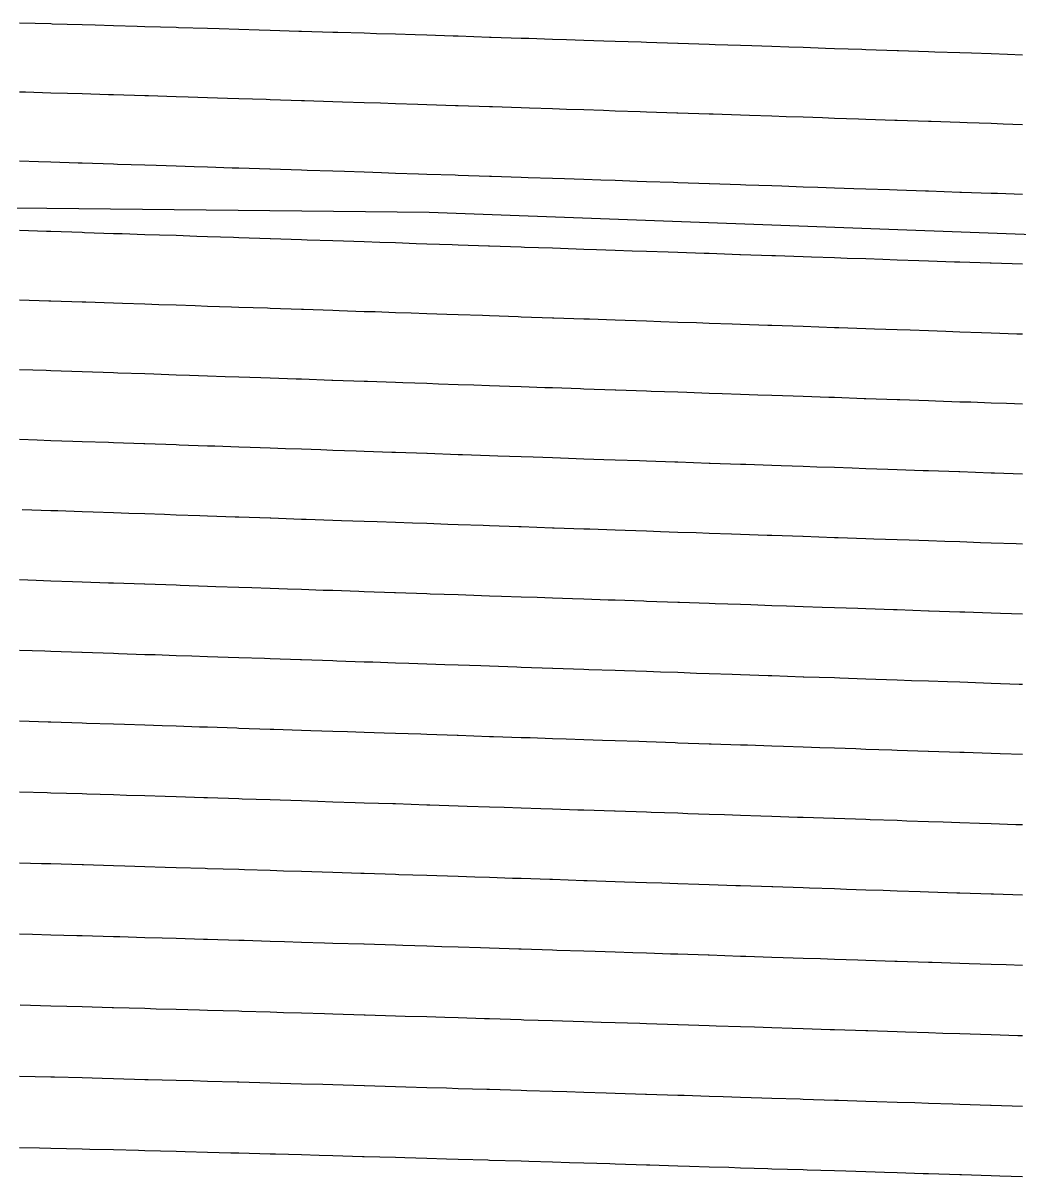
# Model space of a CAD drawing. Header units: metres. Extents: x 0 to 7092, y 40 to 458.
# Drawn here: x 2109.6 to 2210.1, y 42.9 to 159.3 of the extents above; entities that cross this region are included whole.
import ezdxf

# ---------------------------------------------------------------- set-up
doc = ezdxf.new("R2010")
doc.units = ezdxf.units.M

msp = doc.modelspace()

# ---------------------------------------------------------------- linework, layer by layer
at = {"color": 1}
msp.add_lwpolyline([(2089.5, 140.85), (2150.57, 140.21), (2150.57, 140.21), (2150.57, 140.21), (2150.57, 140.21), (2150.57, 140.21), (2150.57, 140.21), (2150.57, 140.21), (2211.47, 137.94)], dxfattribs=at)
at = {"layer": 'Contour_Level_10'}
msp.add_lwpolyline([(2210.42, 120.84), (2208.79, 120.89), (2207.26, 120.94), (2205.21, 121.02), (2204.1, 121.05), (2201.62, 121.14), (2200.94, 121.16), (2198.04, 121.26), (2197.78, 121.27), (2194.62, 121.38), (2194.45, 121.38), (2191.45, 121.49), (2190.87, 121.51), (2188.29, 121.6), (2187.29, 121.63), (2185.13, 121.7), (2183.71, 121.75), (2181.97, 121.81), (2180.13, 121.88), (2178.81, 121.92), (2176.55, 122), (2175.65, 122.03), (2172.97, 122.12), (2172.48, 122.14), (2169.39, 122.25), (2169.32, 122.25), (2166.16, 122.36), (2165.82, 122.37), (2163, 122.47), (2162.24, 122.49), (2159.84, 122.58), (2158.66, 122.62), (2156.67, 122.68), (2155.08, 122.74), (2153.51, 122.79), (2151.5, 122.86), (2150.35, 122.9), (2147.92, 122.98), (2147.19, 123.01), (2144.34, 123.11), (2144.03, 123.12), (2140.87, 123.23), (2140.76, 123.23), (2137.7, 123.34), (2137.17, 123.35), (2134.54, 123.44), (2133.58, 123.48), (2131.38, 123.55), (2129.99, 123.6), (2128.22, 123.66), (2126.39, 123.72), (2125.06, 123.77), (2122.79, 123.85), (2121.9, 123.88), (2119.18, 123.97), (2118.73, 123.99), (2115.57, 124.09), (2115.56, 124.09), (2112.41, 124.2), (2111.93, 124.22), (2109.25, 124.31)], dxfattribs=at)
at = {"layer": 'Contour_Level_11'}
msp.add_lwpolyline([(2210.42, 113.78), (2207.57, 113.87), (2207.26, 113.88), (2204.1, 113.99), (2203.98, 114), (2200.94, 114.1), (2200.4, 114.12), (2197.78, 114.21), (2196.82, 114.24), (2194.62, 114.32), (2193.24, 114.37), (2191.45, 114.43), (2189.66, 114.49), (2188.29, 114.54), (2186.08, 114.61), (2185.13, 114.65), (2182.5, 114.74), (2181.97, 114.75), (2178.92, 114.86), (2178.81, 114.86), (2175.65, 114.97), (2175.35, 114.98), (2172.48, 115.08), (2171.78, 115.11), (2169.32, 115.19), (2168.2, 115.23), (2166.16, 115.3), (2164.63, 115.35), (2163, 115.41), (2161.06, 115.47), (2159.84, 115.52), (2157.49, 115.6), (2156.67, 115.63), (2153.92, 115.72), (2153.51, 115.73), (2150.36, 115.84), (2150.35, 115.84), (2147.19, 115.95), (2146.79, 115.97), (2144.03, 116.06), (2143.22, 116.09), (2140.87, 116.17), (2139.65, 116.21), (2137.7, 116.28), (2136.08, 116.34), (2134.54, 116.39), (2132.51, 116.46), (2131.38, 116.5), (2128.94, 116.58), (2128.22, 116.61), (2125.37, 116.71), (2125.06, 116.72), (2121.9, 116.83), (2121.79, 116.83), (2118.73, 116.93), (2118.22, 116.95), (2115.57, 117.04), (2114.63, 117.08), (2112.41, 117.15), (2111.04, 117.2), (2109.25, 117.26)], dxfattribs=at)
at = {"layer": 'Contour_Level_12'}
msp.add_lwpolyline([(2210.42, 106.71), (2209.77, 106.73), (2207.26, 106.82), (2206.17, 106.86), (2204.1, 106.93), (2202.58, 106.98), (2200.94, 107.04), (2198.99, 107.1), (2197.78, 107.14), (2195.41, 107.23), (2194.62, 107.25), (2191.82, 107.35), (2191.45, 107.36), (2188.29, 107.47), (2188.24, 107.47), (2185.13, 107.58), (2184.65, 107.59), (2181.97, 107.69), (2181.07, 107.72), (2178.81, 107.8), (2177.49, 107.84), (2175.65, 107.9), (2173.91, 107.96), (2172.48, 108.01), (2170.33, 108.09), (2169.32, 108.12), (2166.76, 108.21), (2166.16, 108.23), (2163.18, 108.33), (2163, 108.34), (2159.84, 108.45), (2159.61, 108.46), (2156.67, 108.56), (2156.03, 108.58), (2153.51, 108.67), (2152.46, 108.7), (2150.35, 108.78), (2148.89, 108.83), (2147.19, 108.88), (2145.31, 108.95), (2144.03, 108.99), (2141.74, 109.07), (2140.87, 109.1), (2138.17, 109.2), (2137.7, 109.21), (2134.6, 109.32), (2134.54, 109.32), (2131.38, 109.43), (2131.02, 109.44), (2128.22, 109.54), (2127.45, 109.56), (2125.06, 109.65), (2123.87, 109.69), (2121.9, 109.76), (2120.29, 109.81), (2118.73, 109.86), (2116.7, 109.93), (2115.57, 109.97), (2113.11, 110.06), (2112.41, 110.08), (2109.52, 110.18)], dxfattribs=at)
at = {"layer": 'Contour_Level_13'}
msp.add_lwpolyline([(2210.42, 99.64), (2208.2, 99.71), (2207.26, 99.75), (2204.6, 99.84), (2204.1, 99.85), (2201, 99.96), (2200.94, 99.96), (2197.78, 100.07), (2197.4, 100.08), (2194.62, 100.18), (2193.8, 100.21), (2191.45, 100.29), (2190.2, 100.33), (2188.29, 100.4), (2186.6, 100.45), (2185.13, 100.5), (2183.01, 100.58), (2181.97, 100.61), (2179.41, 100.7), (2178.81, 100.72), (2175.82, 100.82), (2175.65, 100.83), (2172.48, 100.94), (2172.23, 100.95), (2169.32, 101.05), (2168.63, 101.07), (2166.16, 101.15), (2165.04, 101.19), (2163, 101.26), (2161.45, 101.32), (2159.84, 101.37), (2157.86, 101.44), (2156.67, 101.48), (2154.26, 101.56), (2153.51, 101.59), (2150.67, 101.68), (2150.35, 101.7), (2147.19, 101.8), (2147.08, 101.81), (2144.03, 101.91), (2143.48, 101.93), (2140.87, 102.02), (2139.88, 102.05), (2137.7, 102.13), (2136.28, 102.18), (2134.54, 102.24), (2132.68, 102.3), (2131.38, 102.34), (2129.07, 102.42), (2128.22, 102.45), (2125.46, 102.55), (2125.06, 102.56), (2121.9, 102.67), (2121.85, 102.67), (2118.73, 102.78), (2118.22, 102.79), (2115.57, 102.88), (2114.59, 102.92), (2112.41, 102.99), (2110.94, 103.04), (2109.25, 103.1)], dxfattribs=at)
at = {"layer": 'Contour_Level_14'}
msp.add_lwpolyline([(2210.42, 92.56), (2210.08, 92.57), (2207.26, 92.67), (2206.46, 92.7), (2204.1, 92.78), (2202.84, 92.82), (2200.94, 92.88), (2199.22, 92.94), (2197.78, 92.99), (2195.6, 93.07), (2194.62, 93.1), (2191.98, 93.19), (2191.45, 93.21), (2188.37, 93.31), (2188.29, 93.31), (2185.13, 93.42), (2184.75, 93.44), (2181.97, 93.53), (2181.13, 93.56), (2178.81, 93.64), (2177.52, 93.68), (2175.65, 93.75), (2173.9, 93.8), (2172.48, 93.85), (2170.28, 93.93), (2169.32, 93.96), (2166.66, 94.05), (2166.16, 94.07), (2163.04, 94.17), (2163, 94.18), (2159.84, 94.28), (2159.42, 94.3), (2156.67, 94.39), (2155.79, 94.42), (2153.51, 94.5), (2152.16, 94.54), (2150.35, 94.61), (2148.53, 94.67), (2147.19, 94.71), (2144.9, 94.79), (2144.03, 94.82), (2141.26, 94.91), (2140.87, 94.93), (2137.7, 95.03), (2137.61, 95.04), (2134.54, 95.14), (2133.96, 95.16), (2131.38, 95.25), (2130.3, 95.28), (2128.22, 95.35), (2126.63, 95.41), (2125.06, 95.46), (2122.95, 95.53), (2121.9, 95.56), (2119.25, 95.65), (2118.73, 95.67), (2115.57, 95.77), (2115.54, 95.77), (2112.41, 95.88), (2111.8, 95.9), (2109.25, 95.98)], dxfattribs=at)
at = {"layer": 'Contour_Level_15'}
msp.add_lwpolyline([(2210.42, 85.48), (2208.16, 85.56), (2207.26, 85.59), (2204.52, 85.68), (2204.1, 85.69), (2200.94, 85.8), (2200.88, 85.8), (2197.78, 85.91), (2197.24, 85.92), (2194.62, 86.01), (2193.6, 86.05), (2191.45, 86.12), (2189.96, 86.17), (2188.29, 86.23), (2186.31, 86.29), (2185.13, 86.33), (2182.67, 86.42), (2181.97, 86.44), (2179.02, 86.54), (2178.81, 86.55), (2175.65, 86.65), (2175.37, 86.66), (2172.48, 86.76), (2171.72, 86.79), (2169.32, 86.87), (2168.06, 86.91), (2166.16, 86.97), (2164.4, 87.03), (2163, 87.08), (2160.74, 87.16), (2159.84, 87.19), (2157.07, 87.28), (2156.67, 87.29), (2153.51, 87.4), (2153.4, 87.4), (2150.35, 87.5), (2149.72, 87.53), (2147.19, 87.61), (2146.03, 87.65), (2144.03, 87.72), (2142.33, 87.77), (2140.87, 87.82), (2138.62, 87.89), (2137.7, 87.93), (2134.9, 88.02), (2134.54, 88.03), (2131.38, 88.13), (2131.17, 88.14), (2128.22, 88.24), (2127.41, 88.26), (2125.06, 88.34), (2123.64, 88.39), (2121.9, 88.44), (2119.84, 88.51), (2118.73, 88.55), (2116.01, 88.63), (2115.57, 88.65), (2112.41, 88.75), (2112.15, 88.76), (2109.25, 88.85)], dxfattribs=at)
at = {"layer": 'Contour_Level_16'}
msp.add_lwpolyline([(2210.42, 78.39), (2209.73, 78.41), (2207.26, 78.5), (2206.07, 78.54), (2204.1, 78.6), (2202.4, 78.66), (2200.94, 78.71), (2198.73, 78.78), (2197.78, 78.82), (2195.06, 78.91), (2194.62, 78.92), (2191.45, 79.03), (2191.38, 79.03), (2188.29, 79.13), (2187.7, 79.15), (2185.13, 79.24), (2184.02, 79.28), (2181.97, 79.34), (2180.34, 79.4), (2178.81, 79.45), (2176.65, 79.52), (2175.65, 79.56), (2172.96, 79.65), (2172.48, 79.66), (2169.32, 79.77), (2169.26, 79.77), (2166.16, 79.87), (2165.55, 79.89), (2163, 79.98), (2161.84, 80.02), (2159.84, 80.08), (2158.12, 80.14), (2156.67, 80.19), (2154.39, 80.26), (2153.51, 80.29), (2150.65, 80.38), (2150.35, 80.39), (2147.19, 80.5), (2146.89, 80.51), (2144.03, 80.6), (2143.12, 80.63), (2140.87, 80.7), (2139.34, 80.75), (2137.7, 80.81), (2135.53, 80.88), (2134.54, 80.91), (2131.7, 81), (2131.38, 81.01), (2128.22, 81.11), (2127.85, 81.12), (2125.06, 81.21), (2123.96, 81.25), (2121.9, 81.31), (2120.03, 81.37), (2118.73, 81.41), (2116.06, 81.49), (2115.57, 81.51), (2112.41, 81.6), (2112.03, 81.62), (2109.25, 81.7)], dxfattribs=at)
at = {"layer": 'Contour_Level_17'}
msp.add_lwpolyline([(2210.42, 71.3), (2207.47, 71.4), (2207.26, 71.4), (2204.1, 71.51), (2203.78, 71.52), (2200.94, 71.61), (2200.07, 71.64), (2197.78, 71.72), (2196.37, 71.77), (2194.62, 71.82), (2192.66, 71.89), (2191.45, 71.93), (2188.94, 72.01), (2188.29, 72.03), (2185.22, 72.14), (2185.13, 72.14), (2181.97, 72.24), (2181.5, 72.26), (2178.81, 72.35), (2177.76, 72.38), (2175.65, 72.45), (2174.02, 72.5), (2172.48, 72.56), (2170.27, 72.63), (2169.32, 72.66), (2166.51, 72.75), (2166.16, 72.76), (2163, 72.87), (2162.74, 72.87), (2159.84, 72.97), (2158.96, 73), (2156.67, 73.07), (2155.16, 73.12), (2153.51, 73.17), (2151.35, 73.24), (2150.35, 73.28), (2147.52, 73.37), (2147.19, 73.38), (2144.03, 73.48), (2143.67, 73.49), (2140.87, 73.58), (2139.79, 73.61), (2137.7, 73.68), (2135.88, 73.74), (2134.54, 73.78), (2131.95, 73.86), (2131.38, 73.88), (2128.22, 73.97), (2127.97, 73.98), (2125.06, 74.07), (2123.94, 74.11), (2121.9, 74.17), (2119.87, 74.23), (2118.73, 74.26), (2115.72, 74.35), (2115.57, 74.36), (2112.41, 74.45), (2111.49, 74.47), (2109.25, 74.54)], dxfattribs=at)
at = {"layer": 'Contour_Level_18'}
msp.add_lwpolyline([(2210.42, 64.2), (2208.76, 64.26), (2207.26, 64.3), (2205.03, 64.38), (2204.1, 64.41), (2201.29, 64.5), (2200.94, 64.51), (2197.78, 64.62), (2197.54, 64.62), (2194.62, 64.72), (2193.79, 64.75), (2191.45, 64.82), (2190.04, 64.87), (2188.29, 64.93), (2186.27, 64.99), (2185.13, 65.03), (2182.5, 65.12), (2181.97, 65.13), (2178.81, 65.24), (2178.72, 65.24), (2175.65, 65.34), (2174.92, 65.36), (2172.48, 65.44), (2171.12, 65.49), (2169.32, 65.54), (2167.3, 65.61), (2166.16, 65.65), (2163.46, 65.73), (2163, 65.75), (2159.84, 65.85), (2159.61, 65.86), (2156.67, 65.95), (2155.74, 65.98), (2153.51, 66.05), (2151.85, 66.1), (2150.35, 66.15), (2147.93, 66.23), (2147.19, 66.25), (2144.03, 66.35), (2143.99, 66.35), (2140.87, 66.44), (2140, 66.47), (2137.7, 66.54), (2135.99, 66.59), (2134.54, 66.64), (2131.92, 66.72), (2131.38, 66.73), (2128.22, 66.83), (2127.81, 66.84), (2125.06, 66.92), (2123.63, 66.96), (2121.9, 67.01), (2119.38, 67.09), (2118.73, 67.11), (2115.57, 67.2), (2115.03, 67.21), (2112.41, 67.28), (2110.57, 67.33), (2109.25, 67.37)], dxfattribs=at)
at = {"layer": 'Contour_Level_19'}
msp.add_lwpolyline([(2210.42, 57.1), (2209.93, 57.11), (2207.26, 57.2), (2206.16, 57.24), (2204.1, 57.3), (2202.38, 57.36), (2200.94, 57.41), (2198.6, 57.48), (2197.78, 57.51), (2194.81, 57.61), (2194.62, 57.61), (2191.45, 57.72), (2191, 57.73), (2188.29, 57.82), (2187.19, 57.85), (2185.13, 57.92), (2183.37, 57.98), (2181.97, 58.02), (2179.53, 58.1), (2178.81, 58.12), (2175.68, 58.22), (2175.65, 58.22), (2172.48, 58.32), (2171.81, 58.35), (2169.32, 58.42), (2167.93, 58.47), (2166.16, 58.52), (2164.02, 58.59), (2163, 58.62), (2160.1, 58.71), (2159.84, 58.72), (2156.67, 58.82), (2156.14, 58.84), (2153.51, 58.92), (2152.16, 58.96), (2150.35, 59.02), (2148.15, 59.08), (2147.19, 59.11), (2144.1, 59.21), (2144.03, 59.21), (2140.87, 59.3), (2140.01, 59.33), (2137.7, 59.4), (2135.87, 59.45), (2134.54, 59.49), (2131.67, 59.58), (2131.38, 59.59), (2128.22, 59.68), (2127.4, 59.7), (2125.06, 59.77), (2123.05, 59.82), (2121.9, 59.86), (2118.73, 59.94), (2118.61, 59.95), (2115.57, 60.03), (2114.03, 60.07), (2112.41, 60.11), (2109.32, 60.19)], dxfattribs=at)
at = {"layer": 'Contour_Level_20'}
msp.add_lwpolyline([(2210.42, 49.99), (2207.26, 50.09), (2207.19, 50.1), (2204.1, 50.2), (2203.37, 50.22), (2200.94, 50.3), (2199.54, 50.34), (2197.78, 50.4), (2195.7, 50.47), (2194.62, 50.5), (2191.85, 50.59), (2191.45, 50.6), (2188.29, 50.7), (2187.99, 50.71), (2185.13, 50.8), (2184.11, 50.83), (2181.97, 50.9), (2180.21, 50.96), (2178.81, 51), (2176.3, 51.08), (2175.65, 51.1), (2172.48, 51.2), (2172.37, 51.2), (2169.32, 51.3), (2168.42, 51.33), (2166.16, 51.4), (2164.44, 51.45), (2163, 51.49), (2160.43, 51.57), (2159.84, 51.59), (2156.67, 51.69), (2156.39, 51.7), (2153.51, 51.78), (2152.32, 51.82), (2150.35, 51.88), (2148.2, 51.94), (2147.19, 51.97), (2144.05, 52.07), (2144.03, 52.07), (2140.87, 52.16), (2139.83, 52.19), (2137.7, 52.25), (2135.56, 52.31), (2134.54, 52.34), (2131.38, 52.43), (2131.21, 52.44), (2128.22, 52.52), (2126.77, 52.56), (2125.06, 52.61), (2122.24, 52.68), (2121.9, 52.69), (2118.73, 52.77), (2117.58, 52.8), (2115.57, 52.86), (2112.77, 52.93), (2112.41, 52.94), (2109.25, 53.02)], dxfattribs=at)
at = {"layer": 'Contour_Level_21'}
msp.add_lwpolyline([(2210.42, 42.88), (2208.11, 42.95), (2207.26, 42.98), (2204.25, 43.08), (2204.1, 43.08), (2200.94, 43.18), (2200.38, 43.2), (2197.78, 43.28), (2196.49, 43.32), (2194.62, 43.38), (2192.59, 43.45), (2191.45, 43.48), (2188.68, 43.57), (2188.29, 43.58), (2185.13, 43.68), (2184.74, 43.69), (2181.97, 43.78), (2180.79, 43.82), (2178.81, 43.88), (2176.81, 43.94), (2175.65, 43.98), (2172.81, 44.06), (2172.48, 44.07), (2169.32, 44.17), (2168.78, 44.19), (2166.16, 44.27), (2164.72, 44.31), (2163, 44.36), (2160.63, 44.43), (2159.84, 44.46), (2156.67, 44.55), (2156.5, 44.56), (2153.51, 44.64), (2152.33, 44.68), (2150.35, 44.74), (2148.11, 44.8), (2147.19, 44.83), (2144.03, 44.92), (2143.84, 44.92), (2140.87, 45.01), (2139.49, 45.05), (2137.7, 45.1), (2135.08, 45.17), (2134.54, 45.19), (2131.38, 45.27), (2130.57, 45.29), (2128.22, 45.36), (2125.97, 45.42), (2125.06, 45.44), (2121.9, 45.52), (2121.24, 45.54), (2118.73, 45.6), (2116.35, 45.66), (2115.57, 45.68), (2112.41, 45.76), (2111.27, 45.79), (2109.25, 45.83)], dxfattribs=at)
at = {"layer": 'Contour_Level_5'}
msp.add_lwpolyline([(2210.42, 156.05), (2208.91, 156.11), (2207.26, 156.16), (2205.25, 156.23), (2204.1, 156.27), (2201.58, 156.35), (2200.94, 156.37), (2197.9, 156.47), (2197.78, 156.48), (2194.62, 156.58), (2194.22, 156.6), (2191.45, 156.69), (2190.53, 156.72), (2188.29, 156.8), (2186.83, 156.84), (2185.13, 156.9), (2183.12, 156.97), (2181.97, 157.01), (2179.41, 157.09), (2178.81, 157.11), (2175.68, 157.21), (2175.65, 157.21), (2172.48, 157.32), (2171.94, 157.34), (2169.32, 157.42), (2168.18, 157.46), (2166.16, 157.53), (2164.42, 157.58), (2163, 157.63), (2160.63, 157.71), (2159.84, 157.73), (2156.83, 157.83), (2156.67, 157.83), (2153.51, 157.94), (2153, 157.95), (2150.35, 158.04), (2149.15, 158.08), (2147.19, 158.14), (2145.27, 158.2), (2144.03, 158.24), (2141.36, 158.32), (2140.87, 158.34), (2137.7, 158.44), (2137.42, 158.44), (2134.54, 158.53), (2133.43, 158.57), (2131.38, 158.63), (2129.39, 158.69), (2128.22, 158.73), (2125.3, 158.81), (2125.06, 158.82), (2121.9, 158.91), (2121.13, 158.94), (2118.73, 159.01), (2116.88, 159.06), (2115.57, 159.1), (2112.54, 159.18), (2112.41, 159.19), (2109.25, 159.27)], dxfattribs=at)
at = {"layer": 'Contour_Level_6'}
msp.add_lwpolyline([(2210.42, 149.02), (2208.46, 149.09), (2207.26, 149.13), (2204.82, 149.21), (2204.1, 149.23), (2201.18, 149.33), (2200.94, 149.34), (2197.78, 149.45), (2197.53, 149.46), (2194.62, 149.55), (2193.88, 149.58), (2191.45, 149.66), (2190.23, 149.7), (2188.29, 149.77), (2186.56, 149.83), (2185.13, 149.87), (2182.89, 149.95), (2181.97, 149.98), (2179.22, 150.07), (2178.81, 150.09), (2175.65, 150.19), (2175.54, 150.2), (2172.48, 150.3), (2171.84, 150.32), (2169.32, 150.4), (2168.14, 150.44), (2166.16, 150.51), (2164.43, 150.56), (2163, 150.61), (2160.7, 150.69), (2159.84, 150.72), (2156.96, 150.81), (2156.67, 150.82), (2153.51, 150.92), (2153.21, 150.93), (2150.35, 151.03), (2149.44, 151.06), (2147.19, 151.13), (2145.65, 151.18), (2144.03, 151.23), (2141.83, 151.3), (2140.87, 151.33), (2137.99, 151.43), (2137.7, 151.44), (2134.54, 151.54), (2134.12, 151.55), (2131.38, 151.64), (2130.22, 151.67), (2128.22, 151.74), (2126.27, 151.8), (2125.06, 151.83), (2122.27, 151.92), (2121.9, 151.93), (2118.73, 152.03), (2118.22, 152.04), (2115.57, 152.12), (2114.08, 152.17), (2112.41, 152.21), (2109.87, 152.29), (2109.25, 152.31)], dxfattribs=at)
at = {"layer": 'Contour_Level_7'}
msp.add_lwpolyline([(2210.42, 141.98), (2207.88, 142.07), (2207.26, 142.09), (2204.26, 142.19), (2204.1, 142.2), (2200.94, 142.31), (2200.64, 142.32), (2197.78, 142.41), (2197.01, 142.44), (2194.62, 142.52), (2193.39, 142.56), (2191.45, 142.63), (2189.76, 142.68), (2188.29, 142.73), (2186.13, 142.81), (2185.13, 142.84), (2182.49, 142.93), (2181.97, 142.95), (2178.85, 143.05), (2178.81, 143.06), (2175.65, 143.16), (2175.2, 143.18), (2172.48, 143.27), (2171.55, 143.3), (2169.32, 143.38), (2167.89, 143.42), (2166.16, 143.48), (2164.23, 143.55), (2163, 143.59), (2160.56, 143.67), (2159.84, 143.69), (2156.87, 143.79), (2156.67, 143.8), (2153.51, 143.9), (2153.18, 143.92), (2150.35, 144.01), (2149.48, 144.04), (2147.19, 144.11), (2145.76, 144.16), (2144.03, 144.22), (2142.03, 144.29), (2140.87, 144.32), (2138.28, 144.41), (2137.7, 144.43), (2134.54, 144.53), (2134.51, 144.53), (2131.38, 144.63), (2130.71, 144.65), (2128.22, 144.74), (2126.88, 144.78), (2125.06, 144.84), (2123.03, 144.9), (2121.9, 144.94), (2119.13, 145.02), (2118.73, 145.04), (2115.57, 145.14), (2115.18, 145.15), (2112.41, 145.23), (2111.18, 145.27), (2109.25, 145.33)], dxfattribs=at)
at = {"layer": 'Contour_Level_8'}
msp.add_lwpolyline([(2210.42, 134.94), (2207.26, 135.05), (2207.14, 135.05), (2204.1, 135.16), (2203.54, 135.17), (2200.94, 135.26), (2199.94, 135.3), (2197.78, 135.37), (2196.33, 135.42), (2194.62, 135.48), (2192.73, 135.54), (2191.45, 135.59), (2189.12, 135.67), (2188.29, 135.69), (2185.51, 135.79), (2185.13, 135.8), (2181.97, 135.91), (2181.9, 135.91), (2178.81, 136.02), (2178.29, 136.04), (2175.65, 136.13), (2174.67, 136.16), (2172.48, 136.23), (2171.05, 136.28), (2169.32, 136.34), (2167.43, 136.41), (2166.16, 136.45), (2163.81, 136.53), (2163, 136.56), (2160.18, 136.65), (2159.84, 136.66), (2156.67, 136.77), (2156.54, 136.77), (2153.51, 136.88), (2152.9, 136.9), (2150.35, 136.98), (2149.25, 137.02), (2147.19, 137.09), (2145.59, 137.14), (2144.03, 137.2), (2141.92, 137.27), (2140.87, 137.3), (2138.25, 137.39), (2137.7, 137.41), (2134.56, 137.51), (2134.54, 137.51), (2131.38, 137.62), (2130.85, 137.64), (2128.22, 137.72), (2127.13, 137.76), (2125.06, 137.83), (2123.38, 137.88), (2121.9, 137.93), (2119.61, 138.01), (2118.73, 138.03), (2115.81, 138.13), (2115.57, 138.14), (2112.41, 138.24), (2111.97, 138.25), (2109.25, 138.34)], dxfattribs=at)
at = {"layer": 'Contour_Level_9'}
msp.add_lwpolyline([(2210.42, 127.89), (2209.85, 127.91), (2207.26, 128), (2206.26, 128.03), (2204.1, 128.11), (2202.66, 128.16), (2200.94, 128.22), (2199.07, 128.28), (2197.78, 128.32), (2195.48, 128.4), (2194.62, 128.43), (2191.89, 128.53), (2191.45, 128.54), (2188.3, 128.65), (2188.29, 128.65), (2185.13, 128.76), (2184.71, 128.77), (2181.97, 128.87), (2181.12, 128.89), (2178.81, 128.97), (2177.53, 129.02), (2175.65, 129.08), (2173.93, 129.14), (2172.48, 129.19), (2170.34, 129.26), (2169.32, 129.3), (2166.74, 129.39), (2166.16, 129.41), (2163.15, 129.51), (2163, 129.52), (2159.84, 129.62), (2159.55, 129.63), (2156.67, 129.73), (2155.95, 129.76), (2153.51, 129.84), (2152.34, 129.88), (2150.35, 129.95), (2148.74, 130), (2147.19, 130.06), (2145.12, 130.13), (2144.03, 130.16), (2141.51, 130.25), (2140.87, 130.27), (2137.88, 130.37), (2137.7, 130.38), (2134.54, 130.49), (2134.25, 130.5), (2131.38, 130.59), (2130.62, 130.62), (2128.22, 130.7), (2126.97, 130.74), (2125.06, 130.81), (2123.31, 130.86), (2121.9, 130.91), (2119.63, 130.99), (2118.73, 131.02), (2115.94, 131.11), (2115.57, 131.12), (2112.41, 131.23), (2112.23, 131.23), (2109.25, 131.33)], dxfattribs=at)

doc.saveas('drawing.dxf')
